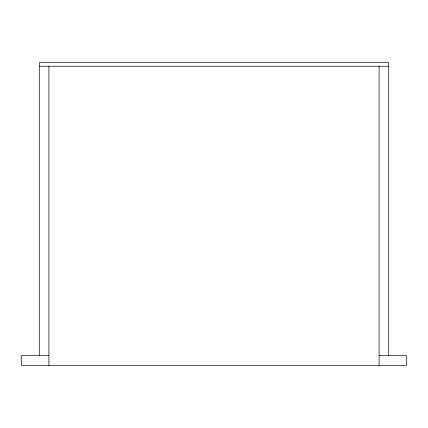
<?xml version="1.0" encoding="UTF-8"?>
<svg xmlns="http://www.w3.org/2000/svg" width="428" height="428" viewBox="0 0 428 428"><rect width="100%" height="100%" fill="white"/><g stroke="black" fill="none" stroke-linecap="round" stroke-linejoin="round"><path stroke-width="0.64" d="M39.285 66.249L388.715 66.249M48.915 355.7L21.4 355.7L21.4 365.33L406.6 365.33L406.6 355.7L379.085 355.7M388.715 355.7L388.715 62.67L39.285 62.67L39.285 355.7M379.085 66.249L379.085 365.33M48.915 66.249L48.915 365.33"/></g></svg>
